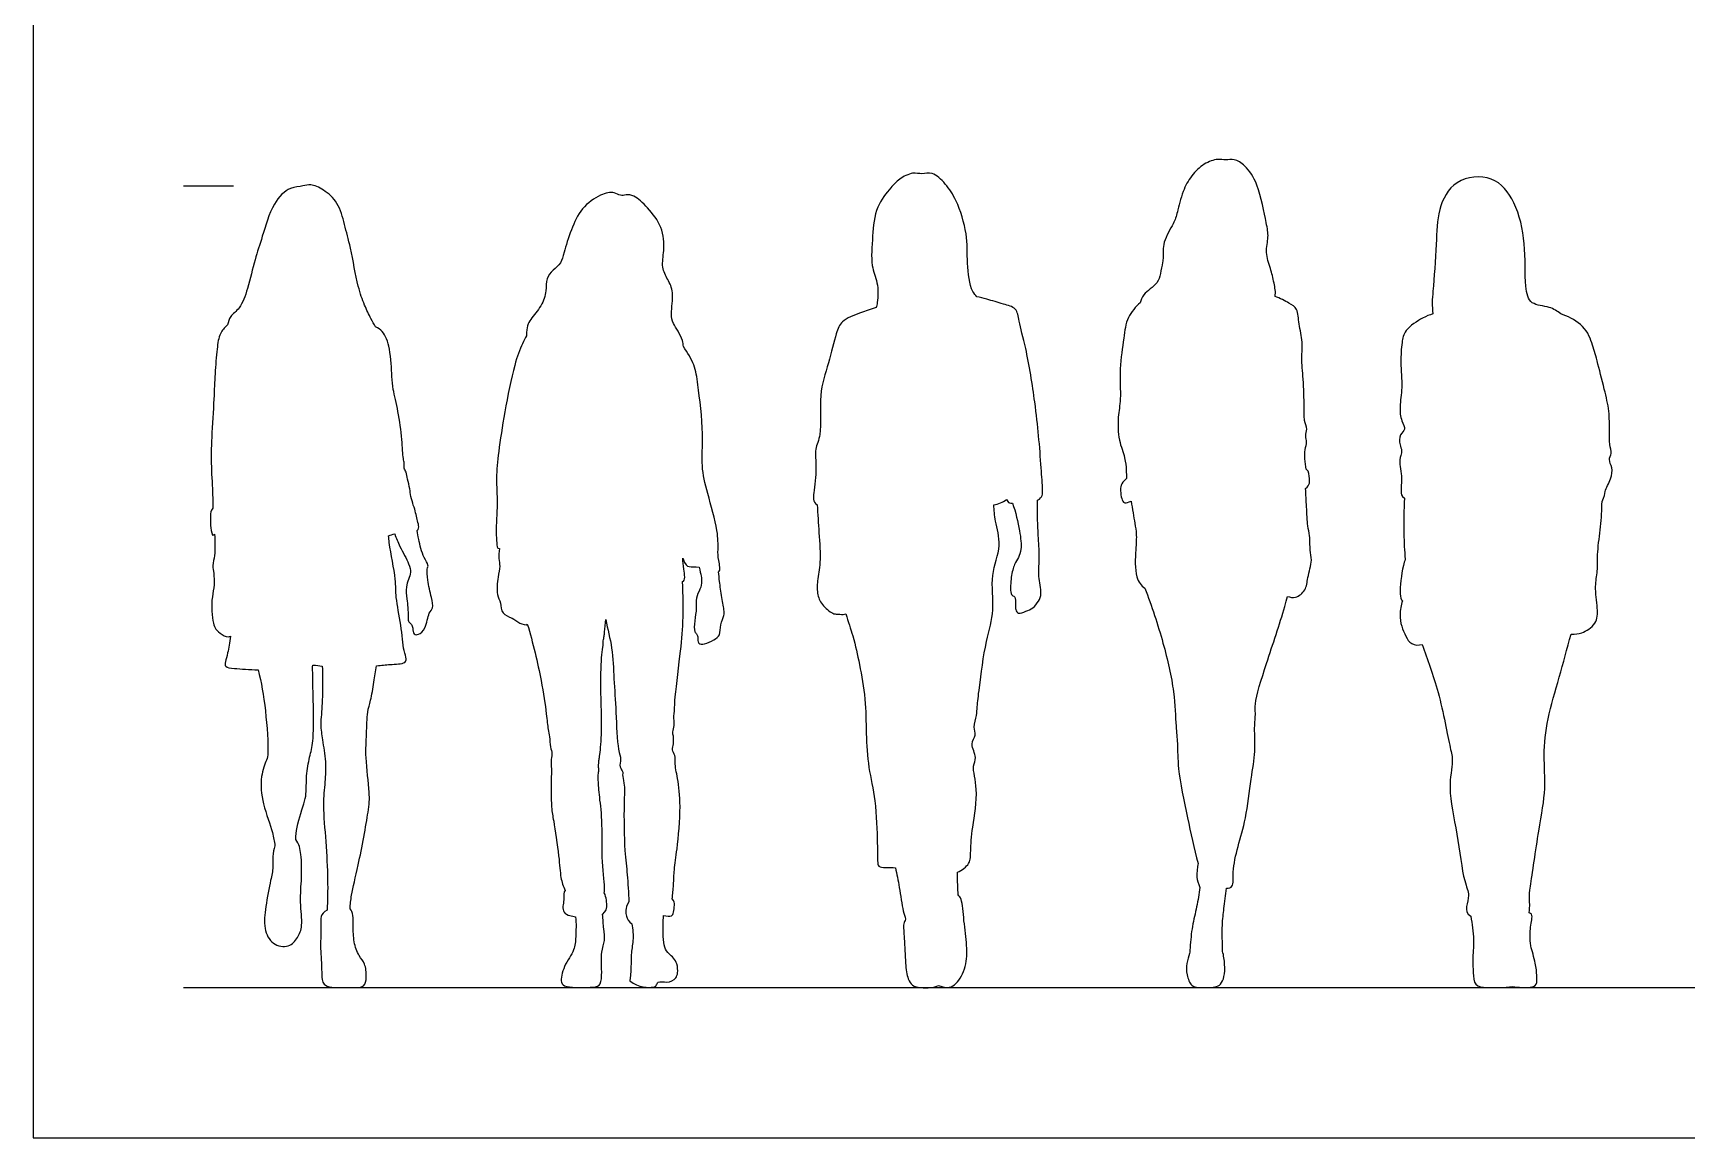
# Model space of a CAD drawing. Header units: millimetres. Extents: x 42.4 to 67, y 0.8 to 10.7.
# Drawn here: x 59.405 to 62.758, y 6.119 to 8.359 of the extents above; entities that cross this region are included whole.
import ezdxf

# ---------------------------------------------------------------- set-up
doc = ezdxf.new("R2010")
doc.units = ezdxf.units.MM
for name, color, linetype, true_color in [('AG-DIAGRAM', 7, 'Continuous', 0xfecc66), ('AG-OUTLINE', 7, 'Continuous', 0x8000ff), ('X-VPRT', 6, 'Continuous', 0xff00ff)]:
    doc.layers.add(name, color=color, linetype=linetype, true_color=true_color)

msp = doc.modelspace()

# ---------------------------------------------------------------- linework, layer by layer
at = {"layer": 'AG-DIAGRAM'}
for p, q in [((59.7099, 8.0492), (59.8115, 8.0492)), ((59.7099, 6.4236), (65.8059, 6.4236))]:
    msp.add_line(p, q, dxfattribs=at)
at = {"layer": 'AG-OUTLINE'}
for points, knots in [([(61.923, 7.8247), (61.9246, 7.8332), (61.9206, 7.8553), (61.9141, 7.8815), (61.9024, 7.9139), (61.9108, 7.9465), (61.9048, 7.9749), (61.8906, 8.0523), (61.8648, 8.0891), (61.8415, 8.105), (61.8227, 8.1004), (61.8064, 8.1048), (61.7773, 8.0948), (61.7524, 8.0699), (61.735, 8.0388), (61.7253, 7.9957), (61.718, 7.9722), (61.6945, 7.9367), (61.6965, 7.9055), (61.6951, 7.8939), (61.6903, 7.8706), (61.6864, 7.851), (61.6543, 7.8301), (61.6515, 7.8178), (61.6497, 7.812)], [-6.781849, -6.781849, -6.781849, -6.781849, -6.519631, -6.205799, -5.877126, -5.56071, -5.251572, -4.750073, -4.365323, -4.081554, -3.844463, -3.616303, -3.3106, -2.975271, -2.633077, -2.261429, -1.974736, -1.608594, -1.300052, -1.104495, -0.834961, -0.578747, -0.240881, 0, 0, 0, 0]), ([(60.0996, 7.7636), (60.0962, 7.7691), (60.0895, 7.7803), (60.0761, 7.8091), (60.0627, 7.8458), (60.0497, 7.9229), (60.0366, 7.9699), (60.0249, 8.0158), (59.9956, 8.0412), (59.9684, 8.0541), (59.952, 8.0477), (59.9239, 8.0478), (59.8892, 8.0138), (59.87, 7.9454), (59.8545, 7.9005), (59.8412, 7.8422), (59.8265, 7.8008), (59.8041, 7.786), (59.8007, 7.773), (59.7995, 7.7671)], [-6.0355, -6.0355, -6.0355, -6.0355, -5.782421, -5.466148, -5.097806, -4.590444, -4.193491, -3.807086, -3.449639, -3.145725, -2.913874, -2.622372, -2.233418, -1.762052, -1.357099, -0.910624, -0.531862, -0.246132, 0, 0, 0, 0]), ([(61.3182, 7.8245), (61.3153, 7.8274), (61.304, 7.8415), (61.2975, 7.8953), (61.3008, 7.9506), (61.2787, 8.0195), (61.2567, 8.0519), (61.2296, 8.0789), (61.2069, 8.0716), (61.188, 8.078), (61.16, 8.063), (61.1437, 8.0452), (61.1113, 8.0061), (61.1073, 7.9483), (61.1025, 7.8876), (61.1185, 7.8546), (61.1186, 7.8193), (61.115, 7.8056), (61.114, 7.8024)], [-10.834099, -10.834099, -10.834099, -10.834099, -10.697398, -10.259589, -9.817664, -9.340283, -8.97338, -8.639997, -8.379597, -8.130737, -7.822368, -7.535261, -7.140846, -6.699794, -6.25867, -5.912192, -5.550054, -5.432473, -5.432473, -5.432473, -5.432473]), ([(62.5025, 7.7898), (62.495, 7.7949), (62.4805, 7.806), (62.4385, 7.8065), (62.4282, 7.8491), (62.4322, 7.9337), (62.4128, 8.0153), (62.3675, 8.074), (62.2846, 8.0654), (62.251, 8), (62.2509, 7.9316), (62.2432, 7.8397), (62.2407, 7.8061), (62.243, 7.7895)], [-6.800031, -6.800031, -6.800031, -6.800031, -6.492423, -6.140644, -5.786376, -5.238932, -4.69346, -4.213316, -3.721796, -3.246058, -2.748982, -2.17528, -1.813659, -1.813659, -1.813659, -1.813659]), ([(60.7235, 7.7232), (60.7233, 7.7274), (60.7203, 7.745), (60.7015, 7.7699), (60.6974, 7.7896), (60.705, 7.8335), (60.6923, 7.859), (60.6781, 7.8845), (60.6857, 7.9188), (60.6819, 7.9669), (60.6527, 8.0041), (60.6251, 8.0305), (60.6076, 8.0317), (60.5952, 8.0281), (60.5829, 8.0385), (60.553, 8.0318), (60.5153, 8.0046), (60.4959, 7.9612), (60.4815, 7.9156), (60.4764, 7.8923), (60.4588, 7.8788), (60.4442, 7.8612), (60.4466, 7.8355), (60.4365, 7.805), (60.4126, 7.7785), (60.405, 7.7633), (60.4056, 7.7454)], [-11.300937, -11.300937, -11.300937, -11.300937, -11.189925, -10.825953, -10.563992, -10.186097, -9.87494, -9.573285, -9.234229, -8.83628, -8.433493, -8.081227, -7.849183, -7.652094, -7.43728, -7.12979, -6.736898, -6.332103, -5.930345, -5.653656, -5.387215, -5.117931, -4.830813, -4.502701, -4.160064, -3.854525, -3.854525, -3.854525, -3.854525]), ([(61.4417, 7.4121), (61.4523, 7.4177), (61.4518, 7.4348), (61.4489, 7.4787), (61.4438, 7.5448), (61.4365, 7.6105), (61.4197, 7.7184), (61.4034, 7.7718), (61.4002, 7.8029), (61.371, 7.8092), (61.3421, 7.8189), (61.3249, 7.823), (61.3182, 7.8245)], [3.081486, 3.081486, 3.081486, 3.081486, 3.330455, 3.725446, 4.201421, 4.690559, 5.30624, 5.750955, 6.048224, 6.347976, 6.6956, 6.918584, 6.918584, 6.918584, 6.918584]), ([(61.6497, 7.812), (61.6408, 7.8044), (61.6206, 7.7815), (61.617, 7.7395), (61.606, 7.6788), (61.6115, 7.6174), (61.6037, 7.5811), (61.6048, 7.5334), (61.6194, 7.4995), (61.6213, 7.4731), (61.6217, 7.4615), (61.6216, 7.4559)], [-3.195022, -3.195022, -3.195022, -3.195022, -2.865399, -2.493305, -2.04375, -1.600795, -1.253261, -0.866745, -0.519743, -0.233411, 0, 0, 0, 0]), ([(61.9863, 7.4747), (61.9834, 7.4876), (61.982, 7.514), (61.9886, 7.5288), (61.9834, 7.5426), (61.9897, 7.5564), (61.9808, 7.5746), (61.9824, 7.6024), (61.9807, 7.6575), (61.9756, 7.6999), (61.9801, 7.7326), (61.9705, 7.7679), (61.9698, 7.8004), (61.9516, 7.8113), (61.933, 7.8215), (61.923, 7.8247)], [0, 0, 0, 0, 0.357506, 0.581215, 0.786406, 0.997416, 1.239168, 1.538505, 1.962644, 2.337532, 2.658433, 3.004062, 3.314584, 3.568699, 3.864028, 3.864028, 3.864028, 3.864028]), ([(61.114, 7.8024), (61.1034, 7.7994), (61.0794, 7.7909), (61.0431, 7.7766), (61.0322, 7.7487), (61.018, 7.6871), (60.9965, 7.6276), (61.0056, 7.5452), (60.9885, 7.5161), (60.9944, 7.4769), (60.9884, 7.4291), (60.9856, 7.4096), (60.9945, 7.4025)], [-6.705668, -6.705668, -6.705668, -6.705668, -6.418813, -6.041743, -5.730545, -5.26677, -4.77898, -4.252424, -3.920663, -3.555418, -3.133536, -2.862436, -2.862436, -2.862436, -2.862436]), ([(62.243, 7.7895), (62.2358, 7.7874), (62.2223, 7.7825), (62.1847, 7.7578), (62.1798, 7.731), (62.1766, 7.6908), (62.1821, 7.6408), (62.1748, 7.6025), (62.1777, 7.5739), (62.1899, 7.555), (62.1744, 7.5457), (62.1752, 7.5241), (62.1809, 7.5133), (62.1774, 7.5022), (62.1743, 7.4834), (62.1808, 7.4661), (62.178, 7.4308), (62.1782, 7.4206), (62.1853, 7.4163)], [-4.979017, -4.979017, -4.979017, -4.979017, -4.703684, -4.328343, -4.032895, -3.666305, -3.250854, -2.887815, -2.576943, -2.329496, -2.11318, -1.853961, -1.654569, -1.462557, -1.216086, -0.960832, -0.614697, -0.416976, -0.416976, -0.416976, -0.416976]), ([(62.5858, 7.4094), (62.5916, 7.4194), (62.5901, 7.4302), (62.6048, 7.4549), (62.608, 7.4774), (62.5978, 7.494), (62.6067, 7.5069), (62.6002, 7.5257), (62.601, 7.5532), (62.601, 7.5935), (62.5906, 7.6369), (62.5759, 7.6947), (62.5662, 7.7306), (62.5498, 7.7694), (62.515, 7.785), (62.5025, 7.7898)], [0.934306, 0.934306, 0.934306, 0.934306, 1.156311, 1.470753, 1.751384, 1.995697, 2.20993, 2.462626, 2.773463, 3.145482, 3.547652, 4.002262, 4.365483, 4.758737, 5.097137, 5.097137, 5.097137, 5.097137]), ([(59.7995, 7.7671), (59.7929, 7.7617), (59.7821, 7.7496), (59.7778, 7.7174), (59.7734, 7.6667), (59.7721, 7.6172), (59.7666, 7.5383), (59.7657, 7.4819), (59.7696, 7.4235), (59.7695, 7.4047), (59.7696, 7.3954)], [4.034868, 4.034868, 4.034868, 4.034868, 4.298733, 4.624056, 5.032872, 5.44695, 5.955608, 6.402559, 6.835118, 7.139282, 7.139282, 7.139282, 7.139282]), ([(60.1759, 7.4016), (60.1745, 7.4073), (60.1697, 7.4202), (60.1696, 7.4349), (60.1637, 7.4543), (60.1626, 7.4687), (60.1563, 7.4762), (60.1586, 7.4872), (60.1545, 7.4971), (60.1534, 7.5375), (60.1462, 7.5904), (60.1345, 7.6368), (60.1323, 7.6624), (60.1304, 7.7185), (60.1171, 7.7526), (60.1047, 7.7608), (60.0996, 7.7636)], [-8.616, -8.616, -8.616, -8.616, -8.383279, -8.146533, -7.881799, -7.658408, -7.482182, -7.296601, -7.109298, -6.742424, -6.294331, -5.893327, -5.589983, -5.148558, -4.782497, -4.584174, -4.584174, -4.584174, -4.584174]), ([(60.4056, 7.7454), (60.4025, 7.7406), (60.394, 7.724), (60.3794, 7.6838), (60.3604, 7.5903), (60.349, 7.5123), (60.3431, 7.4563), (60.3475, 7.4067), (60.3426, 7.3479), (60.3456, 7.3278), (60.345, 7.3139), (60.3505, 7.3138)], [10.146679, 10.146679, 10.146679, 10.146679, 10.345089, 10.748234, 11.328887, 11.861568, 12.295891, 12.71941, 13.167352, 13.446532, 13.653773, 13.653773, 13.653773, 13.653773]), ([(60.7945, 7.2664), (60.8, 7.2699), (60.7934, 7.292), (60.7937, 7.3125), (60.7943, 7.3524), (60.772, 7.4259), (60.7587, 7.4818), (60.7656, 7.5452), (60.7532, 7.6453), (60.7478, 7.6847), (60.7323, 7.7109), (60.7235, 7.7232)], [3.387596, 3.387596, 3.387596, 3.387596, 3.670987, 3.946071, 4.30708, 4.820404, 5.261037, 5.730907, 6.313647, 6.689537, 7.052507, 7.052507, 7.052507, 7.052507]), ([(61.6216, 7.4559), (61.6093, 7.4455), (61.6091, 7.4308), (61.6115, 7.4161), (61.6147, 7.4076), (61.6182, 7.4068)], [-0.7671592, -0.7671592, -0.7671592, -0.7671592, -0.4732144, -0.2118048, 0, 0, 0, 0]), ([(61.9848, 7.4355), (61.9946, 7.4437), (61.9914, 7.4554), (61.9929, 7.4697), (61.9863, 7.4747)], [-1.3460928, -1.3460928, -1.3460928, -1.3460928, -1.0101913, -0.6552445, -0.6552445, -0.6552445, -0.6552445]), ([(61.3788, 7.413), (61.38, 7.4102), (61.3828, 7.4055), (61.3882, 7.4057), (61.3906, 7.4061)], [2.2240479, 2.2240479, 2.2240479, 2.2240479, 2.3919058, 2.5045305, 2.5045305, 2.5045305, 2.5045305]), ([(61.3906, 7.4061), (61.397, 7.3877), (61.4057, 7.3512), (61.4098, 7.3131), (61.4032, 7.2955), (61.3941, 7.2821), (61.3874, 7.2575), (61.3859, 7.2229), (61.3901, 7.2183), (61.3972, 7.2166), (61.3966, 7.2003), (61.3963, 7.1903), (61.4024, 7.1798), (61.4184, 7.1872), (61.4328, 7.1922), (61.4441, 7.2074), (61.451, 7.2232), (61.4419, 7.2608), (61.4459, 7.2877), (61.4432, 7.3376), (61.4413, 7.3702), (61.4415, 7.3994), (61.4417, 7.4121)], [0, 0, 0, 0, 0.43861, 0.790393, 1.030752, 1.263426, 1.543375, 1.821645, 2.032217, 2.163034, 2.376263, 2.562084, 2.729222, 2.946798, 3.170396, 3.404776, 3.630236, 3.969164, 4.331256, 4.680239, 5.038062, 5.303587, 5.303587, 5.303587, 5.303587]), ([(61.6312, 7.4098), (61.6339, 7.395), (61.6383, 7.3653), (61.6426, 7.3433), (61.6406, 7.3112), (61.6374, 7.2559), (61.6519, 7.2384), (61.6588, 7.2337)], [0, 0, 0, 0, 0.381573, 0.647646, 0.969737, 1.390377, 1.690145, 1.690145, 1.690145, 1.690145]), ([(61.9481, 7.2169), (61.9533, 7.215), (61.9655, 7.2121), (61.9867, 7.2295), (61.9882, 7.2547), (61.9993, 7.2905), (61.9929, 7.3099), (61.9945, 7.3407), (61.9881, 7.3593), (61.9871, 7.3994), (61.9854, 7.4231), (61.9848, 7.4355)], [0, 0, 0, 0, 0.232158, 0.50758, 0.795228, 1.135676, 1.394833, 1.699952, 1.956028, 2.309037, 2.656171, 2.656171, 2.656171, 2.656171]), ([(62.1853, 7.4163), (62.1839, 7.3925), (62.1833, 7.3447), (62.1853, 7.3096), (62.1868, 7.2921)], [0, 0, 0, 0, 0.4816283, 0.8949834, 0.8949834, 0.8949834, 0.8949834]), ([(59.7696, 7.3954), (59.7642, 7.3904), (59.766, 7.3794), (59.7638, 7.3531), (59.7688, 7.341)], [2.3367421, 2.3367421, 2.3367421, 2.3367421, 2.6295082, 3.0798559, 3.0798559, 3.0798559, 3.0798559]), ([(60.184, 7.3504), (60.1896, 7.3556), (60.1821, 7.3738), (60.1806, 7.3904), (60.1759, 7.4016)], [-1.4061534, -1.4061534, -1.4061534, -1.4061534, -1.0261663, -0.6302512, -0.6302512, -0.6302512, -0.6302512]), ([(60.9945, 7.4025), (60.9961, 7.3836), (60.998, 7.3466), (61.0029, 7.2864), (60.9947, 7.2497), (60.9941, 7.2195), (61.0052, 7.1973), (61.0278, 7.1794), (61.0375, 7.182), (61.0452, 7.1789), (61.0527, 7.1815)], [0, 0, 0, 0, 0.445533, 0.90198, 1.264089, 1.578231, 1.873372, 2.176487, 2.355825, 2.551996, 2.551996, 2.551996, 2.551996]), ([(61.279, 6.6574), (61.2883, 6.6616), (61.3066, 6.6749), (61.3052, 6.7021), (61.309, 6.7503), (61.3232, 6.8232), (61.3071, 6.8723), (61.3202, 6.8894), (61.3035, 6.9178), (61.3183, 6.9351), (61.3106, 6.9518), (61.3186, 6.9759), (61.319, 6.9942), (61.3237, 7.0344), (61.3357, 7.1273), (61.3562, 7.1872), (61.344, 7.2602), (61.3707, 7.3182), (61.3547, 7.3688), (61.3537, 7.3914), (61.3526, 7.4025)], [4.42443, 4.42443, 4.42443, 4.42443, 4.700929, 4.981136, 5.367894, 5.855454, 6.238441, 6.472721, 6.767463, 7.010311, 7.234926, 7.507742, 7.741667, 8.089596, 8.629026, 9.078878, 9.543836, 9.981324, 10.373087, 10.694417, 10.694417, 10.694417, 10.694417]), ([(62.5231, 7.14), (62.5323, 7.1403), (62.5446, 7.1404), (62.5768, 7.1607), (62.5772, 7.1933), (62.5705, 7.2374), (62.5777, 7.268), (62.5756, 7.3082), (62.5842, 7.3582), (62.5854, 7.3922), (62.5858, 7.4094)], [4.379837, 4.379837, 4.379837, 4.379837, 4.633581, 4.964283, 5.283787, 5.6655, 5.986685, 6.346224, 6.756457, 7.169374, 7.169374, 7.169374, 7.169374]), ([(59.7732, 7.3428), (59.7734, 7.3348), (59.7733, 7.319), (59.774, 7.3), (59.7685, 7.2794), (59.7717, 7.2636), (59.7733, 7.2396), (59.7677, 7.2161), (59.7666, 7.1872), (59.7702, 7.1627), (59.7746, 7.1498), (59.7879, 7.1393), (59.7998, 7.1327), (59.8055, 7.1363)], [0, 0, 0, 0, 0.285056, 0.542054, 0.806046, 1.041078, 1.323087, 1.612985, 1.929737, 2.219436, 2.429319, 2.669598, 2.910304, 2.910304, 2.910304, 2.910304]), ([(60.1383, 7.3436), (60.1416, 7.3349), (60.1476, 7.3182), (60.1677, 7.2837), (60.1713, 7.2662), (60.1664, 7.2508), (60.1604, 7.2361), (60.1627, 7.2113), (60.1654, 7.1954), (60.1652, 7.1744), (60.1659, 7.1646), (60.1734, 7.1604), (60.1748, 7.1524), (60.1761, 7.1387), (60.1878, 7.1388), (60.2025, 7.1518), (60.2058, 7.1837), (60.2179, 7.1928), (60.2122, 7.216), (60.2048, 7.2485), (60.2029, 7.2717), (60.2079, 7.2809), (60.1955, 7.2957), (60.1866, 7.3327), (60.1848, 7.3443), (60.184, 7.3504)], [0, 0, 0, 0, 0.304528, 0.665817, 0.906549, 1.129778, 1.360804, 1.643335, 1.883733, 2.146246, 2.320086, 2.474776, 2.639536, 2.838518, 3.005558, 3.253612, 3.574594, 3.781482, 4.047069, 4.392187, 4.664981, 4.831172, 5.072218, 5.428249, 5.67493, 5.67493, 5.67493, 5.67493]), ([(60.1012, 7.076), (60.1124, 7.0772), (60.1261, 7.0792), (60.1603, 7.0798), (60.1625, 7.0912), (60.1553, 7.1086), (60.1521, 7.1595), (60.1394, 7.215), (60.1418, 7.2515), (60.129, 7.3089), (60.1261, 7.3354), (60.1257, 7.3398)], [6.725692, 6.725692, 6.725692, 6.725692, 7.031385, 7.345899, 7.50685, 7.746556, 8.162236, 8.596912, 8.950511, 9.449967, 9.553964, 9.553964, 9.553964, 9.553964]), ([(60.3505, 7.3138), (60.3497, 7.307), (60.3487, 7.2933), (60.3525, 7.2773), (60.347, 7.2561), (60.3442, 7.2201), (60.3542, 7.2046), (60.3538, 7.1803), (60.3776, 7.1739), (60.3893, 7.1621), (60.4047, 7.158), (60.4071, 7.1605)], [-4.51215, -4.51215, -4.51215, -4.51215, -4.250616, -4.022329, -3.75081, -3.409422, -3.160904, -2.899393, -2.634003, -2.384893, -2.15782, -2.15782, -2.15782, -2.15782]), ([(60.7217, 7.2468), (60.7287, 7.2477), (60.723, 7.2747), (60.7228, 7.2866), (60.7221, 7.294)], [-0.7051299, -0.7051299, -0.7051299, -0.7051299, -0.336645, 0, 0, 0, 0]), ([(60.7221, 7.294), (60.7276, 7.2799), (60.7335, 7.2763), (60.7474, 7.277), (60.7554, 7.2763)], [2.4869023, 2.4869023, 2.4869023, 2.4869023, 2.7401735, 3.0053862, 3.0053862, 3.0053862, 3.0053862]), ([(60.7554, 7.2763), (60.7591, 7.2603), (60.7618, 7.2475), (60.758, 7.2315), (60.7475, 7.2133), (60.7513, 7.1924), (60.7456, 7.1683), (60.745, 7.1449), (60.7514, 7.1403), (60.7534, 7.1329), (60.752, 7.1199), (60.7678, 7.1192), (60.7849, 7.1283), (60.7995, 7.1377), (60.7972, 7.1596), (60.8068, 7.1781), (60.8065, 7.1875), (60.8005, 7.2153), (60.7971, 7.2466), (60.7953, 7.2599), (60.7945, 7.2664)], [-4.438, -4.438, -4.438, -4.438, -4.170732, -3.934847, -3.671079, -3.404561, -3.103097, -2.827344, -2.6759, -2.514957, -2.322573, -2.117632, -1.851766, -1.618529, -1.350607, -1.087509, -0.910939, -0.599428, -0.261843, 0, 0, 0, 0]), ([(62.1868, 7.2921), (62.1855, 7.2881), (62.1795, 7.2673), (62.1745, 7.2248), (62.178, 7.21), (62.181, 7.2076)], [2.3473706, 2.3473706, 2.3473706, 2.3473706, 2.4553866, 2.8886631, 3.0964999, 3.0964999, 3.0964999, 3.0964999]), ([(60.7008, 6.6037), (60.7019, 6.6131), (60.704, 6.6321), (60.7044, 6.664), (60.7115, 6.7056), (60.7193, 6.7909), (60.7129, 6.8451), (60.7052, 6.8789), (60.708, 6.8939), (60.6994, 6.9058), (60.7041, 6.9175), (60.7037, 6.9335), (60.7009, 6.9417), (60.7061, 6.9558), (60.7034, 6.9689), (60.706, 6.9901), (60.7056, 7.0062), (60.7175, 7.101), (60.7238, 7.1636), (60.7234, 7.2199), (60.7217, 7.2468)], [0, 0, 0, 0, 0.307215, 0.626067, 1.00364, 1.539523, 1.975986, 2.30506, 2.522245, 2.727389, 2.927682, 3.155463, 3.324566, 3.537651, 3.753344, 4.008722, 4.246138, 4.796279, 5.279636, 5.799331, 5.799331, 5.799331, 5.799331]), ([(61.6588, 7.2337), (61.6732, 7.1976), (61.6968, 7.124), (61.7195, 7.0271), (61.7216, 6.9548), (61.7257, 6.9183), (61.7252, 6.8638), (61.7441, 6.7725), (61.7591, 6.706), (61.7669, 6.6753)], [-3.37643, -3.37643, -3.37643, -3.37643, -2.795359, -2.257712, -1.813581, -1.497313, -1.114902, -0.579552, -0.110452, -0.110452, -0.110452, -0.110452]), ([(61.8242, 6.6251), (61.8295, 6.6252), (61.8397, 6.6271), (61.8362, 6.6611), (61.8475, 6.7112), (61.8653, 6.7668), (61.8733, 6.8465), (61.8845, 6.9008), (61.8802, 6.9486), (61.8841, 6.9803), (61.8802, 7.0007), (61.9069, 7.0864), (61.935, 7.1676), (61.9464, 7.2103), (61.9481, 7.2169)], [-6.416789, -6.416789, -6.416789, -6.416789, -6.222302, -5.91744, -5.506155, -5.066345, -4.559276, -4.131547, -3.740465, -3.430074, -3.182738, -2.659258, -2.032869, -1.914539, -1.914539, -1.914539, -1.914539]), ([(61.0527, 7.1815), (61.0576, 7.1654), (61.0702, 7.1294), (61.0804, 7.079), (61.0941, 7.0082), (61.0932, 6.9395), (61.0979, 6.8686), (61.1142, 6.8041), (61.1167, 6.7188), (61.1171, 6.6824), (61.1178, 6.6679), (61.1336, 6.667), (61.1473, 6.667), (61.1532, 6.6666)], [-8.848687, -8.848687, -8.848687, -8.848687, -8.539283, -8.096889, -7.614936, -7.136849, -6.660066, -6.184438, -5.653362, -5.310023, -5.122805, -4.913132, -4.655087, -4.655087, -4.655087, -4.655087]), ([(62.181, 7.2076), (62.1781, 7.1988), (62.1752, 7.1803), (62.1786, 7.1563), (62.1879, 7.1365), (62.1977, 7.1178), (62.2144, 7.1175), (62.2214, 7.1192)], [0, 0, 0, 0, 0.300598, 0.579074, 0.845941, 1.095393, 1.359243, 1.359243, 1.359243, 1.359243]), ([(60.4071, 7.1605), (60.4184, 7.1231), (60.4359, 7.0495), (60.4456, 6.9819), (60.4488, 6.9476), (60.4526, 6.9328), (60.4533, 6.9112), (60.4586, 6.8976), (60.4538, 6.8817), (60.4569, 6.8616), (60.4547, 6.8482), (60.4553, 6.787), (60.4605, 6.7634), (60.4719, 6.6886), (60.4738, 6.6475), (60.4795, 6.6293), (60.4837, 6.6207)], [-4.517639, -4.517639, -4.517639, -4.517639, -3.918623, -3.46085, -3.150384, -2.934928, -2.683025, -2.474563, -2.253524, -2.013686, -1.80023, -1.381488, -1.086603, -0.646246, -0.285674, 0, 0, 0, 0]), ([(60.563, 6.6155), (60.5633, 6.6193), (60.5647, 6.6276), (60.5567, 6.6904), (60.5603, 6.7605), (60.5529, 6.8139), (60.5519, 6.8323), (60.5493, 6.8552), (60.5535, 6.8637), (60.5503, 6.8714), (60.552, 6.8781), (60.5522, 6.8847), (60.5541, 6.8944), (60.5596, 6.941), (60.5549, 7.031), (60.5571, 7.0955), (60.5612, 7.1168), (60.5605, 7.1267), (60.5633, 7.1366), (60.5633, 7.1451), (60.5652, 7.1618), (60.5662, 7.1701)], [-5.094201, -5.094201, -5.094201, -5.094201, -4.906863, -4.481053, -4.02842, -3.634776, -3.392149, -3.135367, -2.970626, -2.819777, -2.675946, -2.538758, -2.376503, -2.010238, -1.468282, -1.024286, -0.77987, -0.611266, -0.440862, -0.277466, 0, 0, 0, 0]), ([(60.5662, 7.1701), (60.5699, 7.1502), (60.5807, 7.1103), (60.5823, 7.0485), (60.5872, 6.9842), (60.5895, 6.908), (60.5984, 6.8875), (60.5924, 6.8711), (60.6023, 6.861), (60.5991, 6.8546), (60.6051, 6.8358), (60.6024, 6.7947), (60.6036, 6.7006), (60.6103, 6.6541), (60.6122, 6.6157), (60.6129, 6.5973)], [-4.762917, -4.762917, -4.762917, -4.762917, -4.338554, -3.874048, -3.388197, -2.881284, -2.61168, -2.384232, -2.183472, -2.04286, -1.801781, -1.418741, -0.849558, -0.435672, 0, 0, 0, 0]), ([(59.8055, 7.1363), (59.8037, 7.1233), (59.7987, 7.0936), (59.7898, 7.072), (59.8159, 7.0711), (59.8442, 7.0678), (59.8613, 7.0682)], [3.615011, 3.615011, 3.615011, 3.615011, 3.813828, 4.116686, 4.361643, 4.761836, 4.761836, 4.761836, 4.761836]), ([(62.2214, 7.1192), (62.2313, 7.0892), (62.2563, 7.0261), (62.277, 6.9112), (62.285, 6.8829), (62.2718, 6.8241), (62.2938, 6.7374), (62.3035, 6.6422), (62.3187, 6.6119), (62.3095, 6.5891), (62.3114, 6.5734), (62.3196, 6.5685)], [0.55241, 0.55241, 0.55241, 0.55241, 1.12924, 1.747219, 2.057586, 2.482598, 3.046159, 3.612591, 3.933976, 4.212458, 4.458404, 4.458404, 4.458404, 4.458404]), ([(62.4384, 6.5753), (62.4399, 6.59), (62.4379, 6.6066), (62.4406, 6.6284), (62.4582, 6.7497), (62.4731, 6.8253), (62.4662, 6.8948), (62.4743, 6.9698), (62.4998, 7.0534), (62.515, 7.1111), (62.5231, 7.14)], [-3.707732, -3.707732, -3.707732, -3.707732, -3.445466, -3.168804, -2.608257, -2.081204, -1.603263, -1.100418, -0.554242, 0, 0, 0, 0]), ([(59.9377, 6.7242), (59.938, 6.732), (59.9402, 6.7559), (59.9563, 6.8014), (59.9595, 6.8205), (59.9585, 6.859), (59.9668, 6.8951), (59.9746, 6.9269), (59.9732, 7.0087), (59.9718, 7.0616), (59.9719, 7.0724), (59.972, 7.0773)], [3.999763, 3.999763, 3.999763, 3.999763, 4.205747, 4.619022, 4.869408, 5.207967, 5.549623, 5.866347, 6.290191, 6.693976, 6.907464, 6.907464, 6.907464, 6.907464]), ([(59.972, 7.0773), (59.972, 7.0773), (59.98, 7.0771), (59.9847, 7.0762), (59.9915, 7.0751)], [5.6200367, 5.6200367, 5.6200367, 5.6200367, 5.6200491, 5.8758424, 5.8758424, 5.8758424, 5.8758424]), ([(59.9915, 7.0751), (59.9918, 7.0672), (59.9922, 7.051), (59.9922, 6.9998), (59.987, 6.9575), (59.9916, 6.9258), (59.9996, 6.8812), (59.9971, 6.8401), (59.9917, 6.7921), (59.9993, 6.719), (60.003, 6.6424), (60.0022, 6.6009), (60.0013, 6.5803)], [-4.00738, -4.00738, -4.00738, -4.00738, -3.724875, -3.313312, -2.934252, -2.609753, -2.224775, -1.855171, -1.457786, -0.961585, -0.453408, 0, 0, 0, 0]), ([(60.0477, 6.583), (60.0484, 6.5924), (60.05, 6.6133), (60.0654, 6.6726), (60.0853, 6.7801), (60.0885, 6.8176), (60.0779, 6.8911), (60.0816, 6.9358), (60.0819, 6.9824), (60.0901, 7.0054), (60.0962, 7.0439), (60.0996, 7.065), (60.1012, 7.076)], [0, 0, 0, 0, 0.306929, 0.76516, 1.365567, 1.734092, 2.217261, 2.619198, 3.00079, 3.288868, 3.642967, 3.975366, 3.975366, 3.975366, 3.975366]), ([(59.8613, 7.0682), (59.8678, 7.0413), (59.8769, 6.9946), (59.883, 6.899), (59.8787, 6.8853), (59.8644, 6.8494), (59.8694, 6.796), (59.8919, 6.739), (59.8941, 6.7201), (59.8955, 6.711)], [0.010656, 0.010656, 0.010656, 0.010656, 0.496238, 0.949155, 1.158189, 1.488786, 1.905653, 2.340743, 2.634673, 2.634673, 2.634673, 2.634673]), ([(59.8955, 6.711), (59.8896, 6.6977), (59.8932, 6.6664), (59.8863, 6.6414), (59.8764, 6.5874), (59.8715, 6.5445), (59.8885, 6.5092), (59.924, 6.5036), (59.9425, 6.5245), (59.9527, 6.5503), (59.9453, 6.5978), (59.9502, 6.6459), (59.9495, 6.6909), (59.9447, 6.7148), (59.9377, 6.7242)], [0, 0, 0, 0, 0.355877, 0.677995, 1.117122, 1.515594, 1.870253, 2.21235, 2.516311, 2.825403, 3.235131, 3.65818, 4.067781, 4.378758, 4.378758, 4.378758, 4.378758]), ([(61.7669, 6.6753), (61.7663, 6.6713), (61.7641, 6.6562), (61.763, 6.6435), (61.7708, 6.6266)], [-7.6011045, -7.6011045, -7.6011045, -7.6011045, -7.4372658, -6.9470777, -6.9470777, -6.9470777, -6.9470777]), ([(61.1532, 6.6666), (61.156, 6.6534), (61.1616, 6.6284), (61.1675, 6.5813), (61.1725, 6.5678), (61.1739, 6.562)], [0, 0, 0, 0, 0.3651765, 0.7626185, 0.9786528, 0.9786528, 0.9786528, 0.9786528]), ([(60.4837, 6.6207), (60.4802, 6.619), (60.4819, 6.5997), (60.4786, 6.5897), (60.4804, 6.5743), (60.4911, 6.57), (60.5009, 6.5676), (60.5051, 6.5668)], [-2.2801763, -2.2801763, -2.2801763, -2.2801763, -2.0444677, -1.8440303, -1.6480473, -1.4387785, -1.3003964, -1.3003964, -1.3003964, -1.3003964]), ([(60.5598, 6.5721), (60.5678, 6.5802), (60.5685, 6.5868), (60.5679, 6.6069), (60.563, 6.6155)], [-0.691014, -0.691014, -0.691014, -0.691014, -0.4201656, 0, 0, 0, 0]), ([(61.2408, 6.428), (61.2587, 6.4207), (61.2785, 6.4281), (61.2981, 6.4671), (61.2989, 6.5101), (61.2919, 6.5567), (61.2889, 6.6026), (61.2828, 6.609), (61.2806, 6.612)], [0, 0, 0, 0, 0.309527, 0.645193, 1.004835, 1.39945, 1.765553, 1.95416, 1.95416, 1.95416, 1.95416]), ([(61.7708, 6.6266), (61.7688, 6.6135), (61.7647, 6.5874), (61.7542, 6.5472), (61.7516, 6.5171), (61.75, 6.4964), (61.7498, 6.4927)], [0, 0, 0, 0, 0.357837, 0.719737, 1.097495, 1.181208, 1.181208, 1.181208, 1.181208]), ([(61.8166, 6.4971), (61.8163, 6.5136), (61.8151, 6.5522), (61.8195, 6.5828), (61.8224, 6.6114), (61.8242, 6.6251)], [2.678582, 2.678582, 2.678582, 2.678582, 3.067793, 3.399241, 3.765168, 3.765168, 3.765168, 3.765168]), ([(60.0013, 6.5803), (59.9864, 6.5741), (59.9903, 6.5488), (59.9868, 6.5088), (59.9895, 6.4868), (59.9899, 6.4607), (59.9907, 6.4405), (59.9941, 6.429), (60.0117, 6.4222), (60.0486, 6.4246), (60.0787, 6.4224), (60.0811, 6.4459), (60.0795, 6.4726), (60.0646, 6.4877), (60.0542, 6.5172), (60.0543, 6.5474), (60.0539, 6.5785), (60.0477, 6.583)], [0.122466, 0.122466, 0.122466, 0.122466, 0.444864, 0.841954, 1.131363, 1.443816, 1.718163, 1.914576, 2.165724, 2.550131, 2.851805, 3.113122, 3.426759, 3.698537, 4.02993, 4.388779, 4.735356, 4.735356, 4.735356, 4.735356]), ([(60.5051, 6.5668), (60.5064, 6.5535), (60.5052, 6.5265), (60.504, 6.4989), (60.4808, 6.4697), (60.4729, 6.4325), (60.4871, 6.423), (60.5411, 6.4235), (60.5568, 6.4275), (60.5587, 6.4578), (60.5554, 6.4954), (60.5656, 6.5189), (60.5615, 6.5427), (60.5607, 6.5623), (60.5598, 6.5721)], [-3.594234, -3.594234, -3.594234, -3.594234, -3.244393, -2.958369, -2.616022, -2.317044, -2.110262, -1.683091, -1.44233, -1.181656, -0.8416, -0.565924, -0.300838, 0, 0, 0, 0]), ([(60.6129, 6.5973), (60.6049, 6.5839), (60.6072, 6.5684), (60.6123, 6.5575), (60.6192, 6.5531)], [-0.7299825, -0.7299825, -0.7299825, -0.7299825, -0.3310353, 0, 0, 0, 0]), ([(60.6834, 6.5697), (60.6899, 6.5688), (60.7002, 6.5663), (60.7041, 6.5767), (60.7053, 6.5904), (60.7059, 6.599), (60.7008, 6.6037)], [-2.4363615, -2.4363615, -2.4363615, -2.4363615, -2.1970988, -2.02174, -1.7937094, -1.5863677, -1.5863677, -1.5863677, -1.5863677]), ([(62.4044, 6.4257), (62.4101, 6.4248), (62.4242, 6.4237), (62.4401, 6.4234), (62.4549, 6.428), (62.4537, 6.4496), (62.4517, 6.473), (62.4396, 6.5116), (62.4405, 6.525), (62.4396, 6.5499), (62.4468, 6.5729), (62.4384, 6.5753)], [-2.615528, -2.615528, -2.615528, -2.615528, -2.374682, -2.124632, -1.886619, -1.641719, -1.345807, -0.975098, -0.646038, -0.279682, 0, 0, 0, 0]), ([(60.6192, 6.5531), (60.621, 6.5418), (60.623, 6.5187), (60.616, 6.4905), (60.6183, 6.4696), (60.6149, 6.4374)], [0, 0, 0, 0, 0.3380142, 0.6481238, 0.9679642, 0.9679642, 0.9679642, 0.9679642]), ([(60.7117, 6.4535), (60.7121, 6.4591), (60.7122, 6.4758), (60.6938, 6.4926), (60.6828, 6.5038), (60.6818, 6.5508), (60.6828, 6.563), (60.6834, 6.5697)], [0, 0, 0, 0, 0.190312, 0.473017, 0.710199, 1.0987, 1.361512, 1.361512, 1.361512, 1.361512]), ([(61.1739, 6.562), (61.1724, 6.559), (61.1684, 6.5522), (61.1723, 6.5213), (61.1729, 6.4742), (61.1776, 6.4421), (61.1869, 6.4265), (61.2049, 6.4226), (61.2329, 6.4228), (61.2408, 6.428)], [0, 0, 0, 0, 0.181681, 0.49322, 0.897681, 1.22321, 1.448371, 1.692581, 2.035003, 2.035003, 2.035003, 2.035003]), ([(62.3196, 6.5685), (62.3228, 6.5527), (62.327, 6.5213), (62.3229, 6.4803), (62.325, 6.4552), (62.3263, 6.4258), (62.3539, 6.4233), (62.3885, 6.4233), (62.4044, 6.4257)], [0, 0, 0, 0, 0.400899, 0.766801, 1.062322, 1.344962, 1.625639, 2.029237, 2.029237, 2.029237, 2.029237]), ([(61.7498, 6.4927), (61.7472, 6.4863), (61.7436, 6.4727), (61.7427, 6.4498), (61.7526, 6.426), (61.7679, 6.4236), (61.8011, 6.4231), (61.8134, 6.4294), (61.8211, 6.4465), (61.8215, 6.4709), (61.8189, 6.4885), (61.8166, 6.4971)], [0, 0, 0, 0, 0.258189, 0.533032, 0.804726, 1.024002, 1.348265, 1.553074, 1.780298, 2.06523, 2.358313, 2.358313, 2.358313, 2.358313]), ([(60.6149, 6.4374), (60.633, 6.4233), (60.6534, 6.4232), (60.6621, 6.4246), (60.666, 6.4252), (60.669, 6.4269), (60.6711, 6.4379), (60.691, 6.4326), (60.7075, 6.4391), (60.7113, 6.4497), (60.7117, 6.4535)], [2.681205, 2.681205, 2.681205, 2.681205, 3.124574, 3.124574, 3.124574, 3.326673, 3.532882, 3.842461, 4.171484, 4.333653, 4.333653, 4.333653, 4.333653])]:
    msp.add_open_spline(points, degree=3, knots=knots, dxfattribs=at)
for points in [[(61.3526, 7.4025), (61.3625, 7.4041), (61.3707, 7.4081), (61.3788, 7.413)], [(61.6182, 7.4068), (61.6213, 7.406), (61.626, 7.4076), (61.6312, 7.4098)], [(59.7688, 7.341), (59.77, 7.3409), (59.7714, 7.3418), (59.7732, 7.3428)], [(60.1257, 7.3398), (60.1297, 7.3412), (60.134, 7.3425), (60.1383, 7.3436)], [(61.2806, 6.612), (61.2799, 6.6238), (61.2793, 6.6385), (61.279, 6.6574)]]:
    msp.add_open_spline(points, degree=3, dxfattribs=at)
at = {"layer": 'X-VPRT'}
msp.add_lwpolyline([(59.4051, 8.4048), (59.4051, 6.1188), (66.1107, 6.1188), (66.1107, 8.4048)], close=True, dxfattribs=at)

doc.saveas('drawing.dxf')
